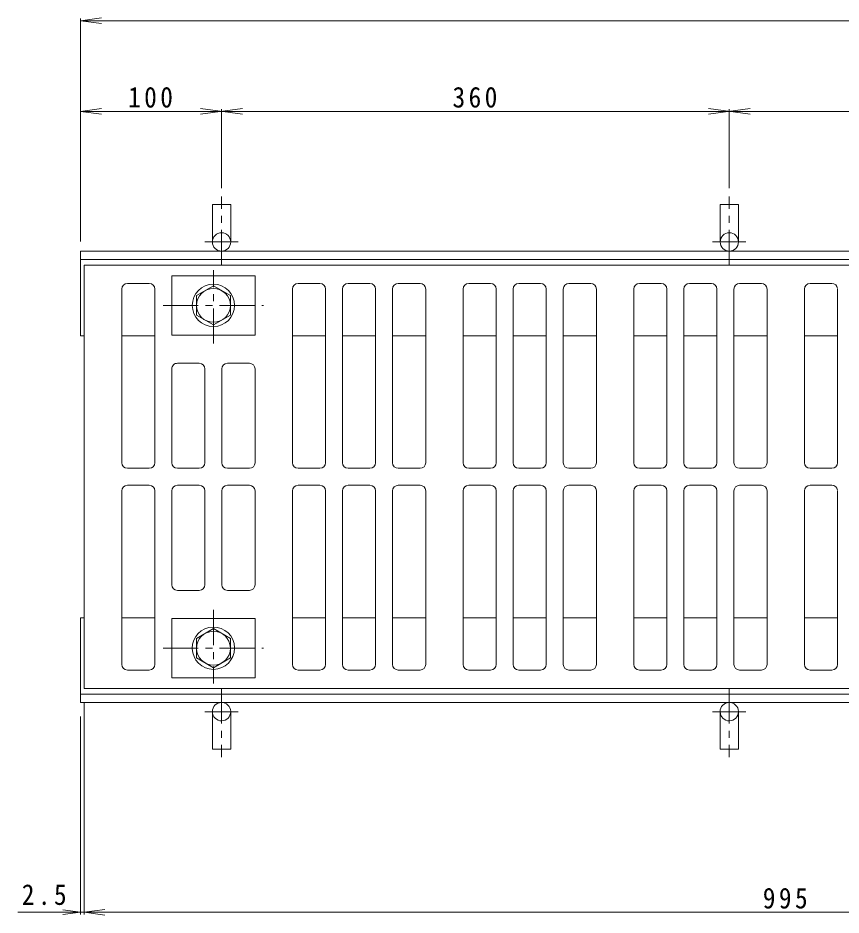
# Model space of a CAD drawing. Units: millimetres, scale not verified. Extents: x -894 to 928, y -674 to 555.
# Drawn here: x -894 to -310, y -96 to 540 of the extents above; entities that cross this region are included whole.
import ezdxf

# ---------------------------------------------------------------- set-up
doc = ezdxf.new("R2010")
doc.units = ezdxf.units.MM
doc.header["$LTSCALE"] = 5
doc.linetypes.add('CHAIN1', pattern=[8, 5, -1, 1, -1])
for name, color, linetype, lineweight in [('0-0_通り芯', 3, 'Continuous', 9), ('0-2_仕上', 6, 'Continuous', 9), ('0-3_建具', 4, 'Continuous', 9), ('0-4_その他', 7, 'Continuous', 9), ('0-A', 2, 'Continuous', 9)]:
    doc.layers.add(name, color=color, linetype=linetype, lineweight=lineweight)
doc.styles.add('ＭＳ ゴシック', font='')
doc.styles.get('ＭＳ ゴシック').set_extended_font_data('MS Gothic')

msp = doc.modelspace()

# ---------------------------------------------------------------- linework, layer by layer
at = {"layer": '0-0_通り芯'}
for p, q in [((-784.508, 357.036), (-725.508, 357.036)), ((-784.508, 315.036), (-784.508, 357.036)), ((-725.508, 315.036), (-725.508, 357.036)), ((-816.008, 351.536), (-800.508, 351.536)), ((-695.008, 351.536), (-679.508, 351.536)), ((-659.508, 351.536), (-644.008, 351.536)), ((-624.008, 351.536), (-608.508, 351.536)), ((-574.008, 351.536), (-558.508, 351.536)), ((-538.508, 351.536), (-523.008, 351.536)), ((-503.008, 351.536), (-487.508, 351.536)), ((-453.008, 351.536), (-437.508, 351.536)), ((-417.508, 351.536), (-402.008, 351.536)), ((-382.008, 351.536), (-366.508, 351.536)), ((-316.508, 351.536), (-332.008, 351.536)), ((-820.008, 224.536), (-820.008, 347.536)), ((-796.508, 224.536), (-796.508, 347.536)), ((-699.008, 224.536), (-699.008, 347.536)), ((-675.508, 224.536), (-675.508, 347.536)), ((-663.508, 224.536), (-663.508, 347.536)), ((-640.008, 224.536), (-640.008, 347.536)), ((-628.008, 224.536), (-628.008, 347.536)), ((-604.508, 224.536), (-604.508, 347.536)), ((-578.008, 224.536), (-578.008, 347.536)), ((-554.508, 224.536), (-554.508, 347.536)), ((-542.508, 224.536), (-542.508, 347.536)), ((-519.008, 224.536), (-519.008, 347.536)), ((-507.008, 224.536), (-507.008, 347.536)), ((-483.508, 224.536), (-483.508, 347.536)), ((-457.008, 224.536), (-457.008, 347.536)), ((-433.508, 224.536), (-433.508, 347.536)), ((-421.508, 224.536), (-421.508, 347.536)), ((-398.008, 224.536), (-398.008, 347.536)), ((-386.008, 224.536), (-386.008, 347.536)), ((-362.508, 224.536), (-362.508, 347.536)), ((-336.008, 224.536), (-336.008, 347.536)), ((-312.508, 224.536), (-312.508, 347.536)), ((-784.508, 315.036), (-725.508, 315.036)), ((-780.508, 295.036), (-765.008, 295.036)), ((-745.008, 295.036), (-729.508, 295.036)), ((-784.508, 224.536), (-784.508, 291.036)), ((-761.008, 224.536), (-761.008, 291.036)), ((-749.008, 224.536), (-749.008, 291.036)), ((-725.508, 224.536), (-725.508, 291.036)), ((-816.008, 220.536), (-800.508, 220.536)), ((-780.508, 220.536), (-765.008, 220.536)), ((-745.008, 220.536), (-729.508, 220.536)), ((-695.008, 220.536), (-679.508, 220.536)), ((-659.508, 220.536), (-644.008, 220.536)), ((-624.008, 220.536), (-608.508, 220.536)), ((-574.008, 220.536), (-558.508, 220.536)), ((-538.508, 220.536), (-523.008, 220.536)), ((-503.008, 220.536), (-487.508, 220.536)), ((-453.008, 220.536), (-437.508, 220.536)), ((-417.508, 220.536), (-402.008, 220.536)), ((-382.008, 220.536), (-366.508, 220.536)), ((-316.508, 220.536), (-332.008, 220.536)), ((-820.008, 204.536), (-820.008, 81.536)), ((-816.008, 208.536), (-800.508, 208.536)), ((-796.508, 204.536), (-796.508, 81.536)), ((-784.508, 204.536), (-784.508, 138.036)), ((-780.508, 208.536), (-765.008, 208.536)), ((-761.008, 204.536), (-761.008, 138.036)), ((-749.008, 204.536), (-749.008, 138.036)), ((-745.008, 208.536), (-729.508, 208.536)), ((-725.508, 204.536), (-725.508, 138.036)), ((-699.008, 204.536), (-699.008, 81.536)), ((-695.008, 208.536), (-679.508, 208.536)), ((-675.508, 204.536), (-675.508, 81.536)), ((-663.508, 204.536), (-663.508, 81.536)), ((-659.508, 208.536), (-644.008, 208.536)), ((-640.008, 204.536), (-640.008, 81.536)), ((-628.008, 204.536), (-628.008, 81.536)), ((-624.008, 208.536), (-608.508, 208.536)), ((-604.508, 204.536), (-604.508, 81.536)), ((-578.008, 204.536), (-578.008, 81.536)), ((-574.008, 208.536), (-558.508, 208.536)), ((-554.508, 204.536), (-554.508, 81.536)), ((-542.508, 204.536), (-542.508, 81.536)), ((-538.508, 208.536), (-523.008, 208.536)), ((-519.008, 204.536), (-519.008, 81.536)), ((-507.008, 204.536), (-507.008, 81.536)), ((-503.008, 208.536), (-487.508, 208.536)), ((-483.508, 204.536), (-483.508, 81.536)), ((-457.008, 204.536), (-457.008, 81.536)), ((-453.008, 208.536), (-437.508, 208.536)), ((-433.508, 204.536), (-433.508, 81.536)), ((-421.508, 204.536), (-421.508, 81.536)), ((-417.508, 208.536), (-402.008, 208.536)), ((-398.008, 204.536), (-398.008, 81.536)), ((-386.008, 204.536), (-386.008, 81.536)), ((-382.008, 208.536), (-366.508, 208.536)), ((-362.508, 204.536), (-362.508, 81.536)), ((-336.008, 204.536), (-336.008, 81.536)), ((-316.508, 208.536), (-332.008, 208.536)), ((-312.508, 204.536), (-312.508, 81.536)), ((-780.508, 134.036), (-765.008, 134.036)), ((-745.008, 134.036), (-729.508, 134.036)), ((-784.508, 114.036), (-784.508, 72.036)), ((-784.508, 114.036), (-725.508, 114.036)), ((-725.508, 114.036), (-725.508, 72.036)), ((-816.008, 77.536), (-800.508, 77.536)), ((-695.008, 77.536), (-679.508, 77.536)), ((-659.508, 77.536), (-644.008, 77.536)), ((-624.008, 77.536), (-608.508, 77.536)), ((-574.008, 77.536), (-558.508, 77.536)), ((-538.508, 77.536), (-523.008, 77.536)), ((-503.008, 77.536), (-487.508, 77.536)), ((-453.008, 77.536), (-437.508, 77.536)), ((-417.508, 77.536), (-402.008, 77.536)), ((-382.008, 77.536), (-366.508, 77.536)), ((-316.508, 77.536), (-332.008, 77.536)), ((-784.508, 72.036), (-725.508, 72.036)), ((-846.758, 64.536), (148.242, 64.536))]:
    msp.add_line(p, q, dxfattribs=at)
msp.add_lwpolyline([(-846.758, 64.536), (-846.758, 364.536), (148.242, 364.536)], dxfattribs=at)
for centre, start, end in [((-816.008, 347.536), 90, 180), ((-800.508, 347.536), 0, 90), ((-695.008, 347.536), 90, 180), ((-679.508, 347.536), 0, 90), ((-659.508, 347.536), 90, 180), ((-644.008, 347.536), 0, 90), ((-624.008, 347.536), 90, 180), ((-608.508, 347.536), 0, 90), ((-574.008, 347.536), 90, 180), ((-558.508, 347.536), 0, 90), ((-538.508, 347.536), 90, 180), ((-523.008, 347.536), 0, 90), ((-503.008, 347.536), 90, 180), ((-487.508, 347.536), 0, 90), ((-453.008, 347.536), 90, 180), ((-437.508, 347.536), 0, 90), ((-417.508, 347.536), 90, 180), ((-402.008, 347.536), 0, 90), ((-382.008, 347.536), 90, 180), ((-366.508, 347.536), 0, 90), ((-332.008, 347.536), 90, 180), ((-316.508, 347.536), 7.01646, 90), ((-780.508, 291.036), 89.99998, 180), ((-765.008, 291.036), 0, 90), ((-745.008, 291.036), 90, 180), ((-729.508, 291.036), 0, 90), ((-816.008, 224.536), 180, 270), ((-800.508, 224.536), 270, 0), ((-780.508, 224.536), 180, 270), ((-765.008, 224.536), 270, 0), ((-745.008, 224.536), 180, 270), ((-729.508, 224.536), 270, 0), ((-695.008, 224.536), 180, 270), ((-679.508, 224.536), 270, 0), ((-659.508, 224.536), 180, 270), ((-644.008, 224.536), 270, 0), ((-624.008, 224.536), 180, 270), ((-608.508, 224.536), 270, 0), ((-574.008, 224.536), 180, 270), ((-558.508, 224.536), 270, 0), ((-538.508, 224.536), 180, 270), ((-523.008, 224.536), 270, 0), ((-503.008, 224.536), 180, 270), ((-487.508, 224.536), 270, 0), ((-453.008, 224.536), 180, 270), ((-437.508, 224.536), 270, 0), ((-417.508, 224.536), 180, 270), ((-402.008, 224.536), 270, 0), ((-382.008, 224.536), 180, 270), ((-366.508, 224.536), 270, 0), ((-332.008, 224.536), 180, 270), ((-316.508, 224.536), 270, 0), ((-816.008, 204.536), 90, 180), ((-800.508, 204.536), 1.40329, 90), ((-780.508, 204.536), 90, 180), ((-765.008, 204.536), 1.40329, 90), ((-745.008, 204.536), 90, 180), ((-729.508, 204.536), 1.40329, 90), ((-695.008, 204.536), 90, 180), ((-679.508, 204.536), 1.40329, 90), ((-659.508, 204.536), 90, 180), ((-644.008, 204.536), 1.40329, 90), ((-624.008, 204.536), 90, 180), ((-608.508, 204.536), 1.40329, 90), ((-574.008, 204.536), 90, 180), ((-558.508, 204.536), 1.40329, 90), ((-538.508, 204.536), 90, 180), ((-523.008, 204.536), 1.40329, 90), ((-503.008, 204.536), 90, 180), ((-487.508, 204.536), 1.40329, 90), ((-453.008, 204.536), 90, 180), ((-437.508, 204.536), 1.40329, 90), ((-417.508, 204.536), 90, 180), ((-402.008, 204.536), 1.40329, 90), ((-382.008, 204.536), 90, 180), ((-366.508, 204.536), 1.40329, 90), ((-332.008, 204.536), 90, 180), ((-316.508, 204.536), 7.01646, 90), ((-780.508, 138.036), 180, 270), ((-765.008, 138.036), 270, 0), ((-745.008, 138.036), 180, 270), ((-729.508, 138.036), 270, 0), ((-816.008, 81.536), 180, 270), ((-800.508, 81.536), 270, 0), ((-695.008, 81.536), 180, 270), ((-679.508, 81.536), 270, 0), ((-659.508, 81.536), 180, 270), ((-644.008, 81.536), 270, 0), ((-624.008, 81.536), 180, 270), ((-608.508, 81.536), 270, 0), ((-574.008, 81.536), 180, 270), ((-558.508, 81.536), 270, 0), ((-538.508, 81.536), 180, 270), ((-523.008, 81.536), 270, 0), ((-503.008, 81.536), 180, 270), ((-487.508, 81.536), 270, 0), ((-453.008, 81.536), 180, 270), ((-437.508, 81.536), 270, 0), ((-417.508, 81.536), 180, 270), ((-402.008, 81.536), 270, 0), ((-382.008, 81.536), 180, 270), ((-366.508, 81.536), 270, 0), ((-332.008, 81.536), 180, 270), ((-316.508, 81.536), 270, 0)]:
    msp.add_arc(centre, 4, start, end, dxfattribs=at)
at = {"layer": '0-2_仕上', "linetype": 'CHAIN1'}
for p, q in [((-755.008, 308.923), (-755.008, 361.022)), ((-790.711, 336.036), (-719.409, 336.036)), ((-755.008, 120.149), (-755.008, 68.051)), ((-790.711, 93.036), (-719.409, 93.036))]:
    msp.add_line(p, q, dxfattribs=at)
at = {"layer": '0-2_仕上'}
for p, q in [((-767.003, 99.961), (-755.008, 106.886)), ((-755.008, 106.886), (-743.014, 99.961)), ((-767.003, 86.111), (-767.003, 99.961)), ((-743.014, 99.961), (-743.014, 86.111)), ((-755.008, 79.186), (-767.003, 86.111)), ((-743.014, 86.111), (-755.008, 79.186))]:
    msp.add_line(p, q, dxfattribs=at)
msp.add_lwpolyline([(-743.014, 329.111), (-743.014, 342.961), (-755.008, 349.886), (-767.003, 342.961), (-767.003, 329.111), (-755.008, 322.186)], close=True, dxfattribs=at)
for radius in [15, 12]:
    msp.add_circle((-755.008, 336.036), radius, dxfattribs=at)
for radius in [15, 12]:
    msp.add_arc((-755.008, 93.036), radius, 1.40329, 0, dxfattribs=at)
at = {"layer": '0-3_建具'}
for p, q in [((-849.258, 374.536), (318.242, 374.536)), ((-849.258, 314.536), (-849.258, 374.536)), ((-849.258, 368.536), (318.242, 368.536)), ((-849.258, 314.536), (-846.758, 314.536)), ((-820.008, 314.536), (-796.508, 314.536)), ((-699.008, 314.536), (-675.508, 314.536)), ((-663.508, 314.536), (-640.008, 314.536)), ((-628.008, 314.536), (-604.508, 314.536)), ((-578.008, 314.536), (-554.508, 314.536)), ((-542.508, 314.536), (-519.008, 314.536)), ((-507.008, 314.536), (-483.508, 314.536)), ((-457.008, 314.536), (-433.508, 314.536)), ((-421.508, 314.536), (-398.008, 314.536)), ((-386.008, 314.536), (-362.508, 314.536)), ((-312.508, 314.536), (-336.008, 314.536)), ((-849.258, 114.536), (-846.758, 114.536)), ((-820.008, 114.536), (-796.508, 114.536)), ((-699.008, 114.536), (-675.508, 114.536)), ((-663.508, 114.536), (-640.008, 114.536)), ((-628.008, 114.536), (-604.508, 114.536)), ((-578.008, 114.536), (-554.508, 114.536)), ((-542.508, 114.536), (-519.008, 114.536)), ((-507.008, 114.536), (-483.508, 114.536)), ((-457.008, 114.536), (-433.508, 114.536)), ((-421.508, 114.536), (-398.008, 114.536)), ((-386.008, 114.536), (-362.508, 114.536)), ((-312.508, 114.536), (-336.008, 114.536)), ((-849.258, 60.536), (318.242, 60.536))]:
    msp.add_line(p, q, dxfattribs=at)
msp.add_lwpolyline([(-849.258, 114.536), (-849.258, 54.536), (318.242, 54.536)], dxfattribs=at)
at = {"layer": '0-4_その他'}
for p, q in [((-849.258, 537.846), (-834.387, 539.804)), ((-849.258, 381.252), (-849.258, 539.346)), ((-849.258, 537.846), (318.242, 537.846)), ((-849.258, 537.846), (-834.387, 535.888)), ((-849.258, 473.581), (-834.387, 475.539)), ((-849.258, 473.581), (318.242, 473.581)), ((-849.258, 473.581), (-834.387, 471.623)), ((-734.386, 471.623), (-764.13, 475.539)), ((-734.386, 475.539), (-764.13, 471.623)), ((-749.258, 419.049), (-749.258, 475.081)), ((-374.386, 471.623), (-404.13, 475.539)), ((-374.386, 475.539), (-404.13, 471.623)), ((-389.258, 419.049), (-389.258, 475.081)), ((-846.758, -95.678), (-846.758, 54.536)), ((-849.258, -95.678), (-849.258, 44.536)), ((-846.758, 46.862), (-846.758, -95.678)), ((-893.593, -94.178), (318.242, -94.178)), ((-849.258, -94.178), (-861.651, -92.547)), ((-849.258, -94.178), (-861.651, -95.81)), ((-849.258, -94.178), (-846.758, -94.178)), ((-846.758, -94.178), (-831.887, -92.221)), ((-846.758, -94.178), (-831.887, -96.136))]:
    msp.add_line(p, q, dxfattribs=at)
at = {"layer": '0-A'}
for p, q in [((-755.758, 407.536), (-742.758, 407.536)), ((-755.758, 381.036), (-755.758, 407.536)), ((-742.758, 381.036), (-742.758, 407.536)), ((-395.758, 381.036), (-395.758, 407.536)), ((-395.758, 407.536), (-382.758, 407.536)), ((-382.758, 381.036), (-382.758, 407.536)), ((-755.758, 48.036), (-755.758, 21.536)), ((-742.758, 48.036), (-742.758, 21.536)), ((-395.758, 48.036), (-395.758, 21.536)), ((-382.758, 48.036), (-382.758, 21.536)), ((-755.758, 21.536), (-742.758, 21.536)), ((-395.758, 21.536), (-382.758, 21.536))]:
    msp.add_line(p, q, dxfattribs=at)
at = {"layer": '0-A', "linetype": 'CHAIN1'}
for p, q in [((-749.258, 364.536), (-749.258, 413.209)), ((-389.258, 364.536), (-389.258, 413.209)), ((-761.156, 381.036), (-737.434, 381.036)), ((-401.156, 381.036), (-377.434, 381.036)), ((-749.258, 64.536), (-749.258, 15.863)), ((-389.258, 64.536), (-389.258, 15.863)), ((-761.156, 48.036), (-737.434, 48.036)), ((-401.156, 48.036), (-377.434, 48.036))]:
    msp.add_line(p, q, dxfattribs=at)
at = {"layer": '0-A'}
for centre in [(-749.258, 381.036), (-389.258, 381.036)]:
    msp.add_circle(centre, 6.5, dxfattribs=at)
for centre in [(-749.258, 48.036), (-389.258, 48.036)]:
    msp.add_arc(centre, 6.5, 1.40329, 0, dxfattribs=at)

# ---------------------------------------------------------------- texts
at = {"layer": '0-4_その他', "color": 2, "char_height": 14.66, "attachment_point": 7, "style": 'ＭＳ ゴシック'}
for s, insert in [('\\T1.27;\\W0.9;100', (-815.508, 476.081)), ('\\T1.27;\\W0.9;360', (-585.508, 476.081)), ('\\T1.27;\\W0.9;2.5', (-890.86, -89.178)), ('\\T1.27;\\W0.9;995', (-365.508, -91.678))]:
    msp.add_mtext(s, dxfattribs=dict(at, insert=insert))

doc.saveas('drawing.dxf')
